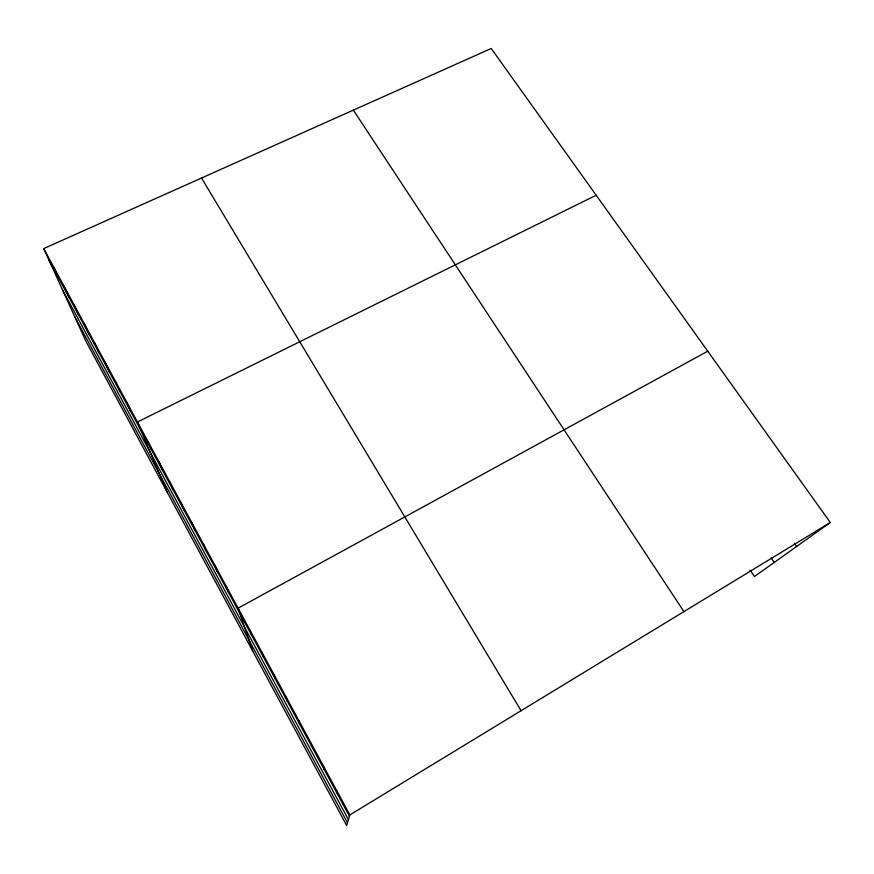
<?xml version="1.0" encoding="UTF-8"?>
<svg xmlns="http://www.w3.org/2000/svg" width="874" height="874" viewBox="0 0 874 874"><rect width="100%" height="100%" fill="white"/><g stroke="black" fill="none" stroke-linecap="round" stroke-linejoin="round"><path stroke-width="1.31" d="M336.719 792.696L336.851 790.817M830.3 522.51L349.884 814.907L346.65 825.515L85.849 341.122L43.7 248.598L491.21 48.485L830.3 522.51L754.47 576.501L750.078 570.088M707.754 351.195L238.099 608.162L252.892 651.392M596.177 195.23L137.436 421.989L167.043 491.942M794.313 543.202L796.618 546.49M771.141 557.973L774.233 562.43M353.347 110.135L683.916 611.603M201.533 178.023L521.068 710.715M43.7 248.598L349.884 814.907M49.053 260.354L349.458 816.283M62.36 289.567L348.431 819.67M74.814 316.901L347.481 822.795M53.664 267.029L58.853 278.5M63.736 285.656L68.762 296.832M73.919 304.491L78.78 315.372M84.21 323.533L88.908 334.108M94.621 342.783L99.144 353.041M105.142 362.251L109.49 372.193M115.794 381.938L119.946 391.552M126.555 401.843L130.532 411.13M148.132 441.752L151.726 450.35M158.937 461.734L162.335 469.993M169.862 481.945L173.063 489.844M180.918 502.386L183.911 509.913M192.094 523.056L194.88 530.212M203.391 543.967L205.969 550.74M214.829 565.117L217.189 571.498M226.399 586.52L228.529 592.496M249.942 630.056L251.614 635.201M261.916 652.212L263.347 656.92M274.032 674.63L275.223 678.89M286.301 697.31L287.229 701.123M298.711 720.263L299.389 723.617M311.275 743.501L311.679 746.374M323.981 767.011L324.123 769.404"/></g></svg>
